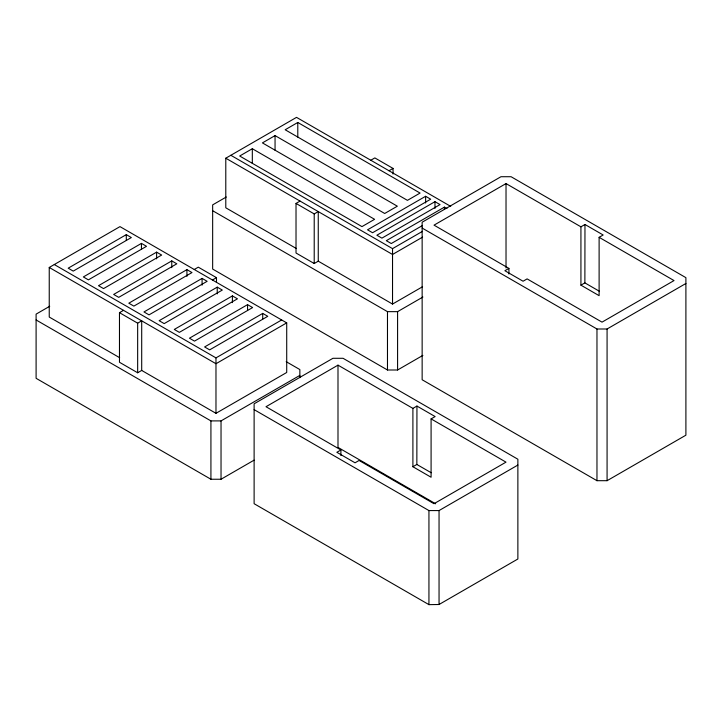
<?xml version="1.0" encoding="UTF-8"?>
<svg xmlns="http://www.w3.org/2000/svg" width="722" height="722" viewBox="0 0 722 722"><rect width="100%" height="100%" fill="white"/><g stroke="black" fill="none" stroke-linecap="round" stroke-linejoin="round"><path stroke-width="1.08" d="M412.903 466.737L416.847 464.463L416.946 406.062L435.131 416.567L431.088 418.895L431.088 477.242L412.903 466.737L412.903 408.39L337.995 365.151L265.994 406.721L340.901 449.968L340.901 455.573M580.93 285.163L584.874 282.889L584.973 224.488L603.159 234.993L599.116 237.321L599.116 295.668L580.93 285.163L580.93 226.825L506.023 183.578L434.021 225.147L508.929 268.394L508.929 273.999M296.21 248.449L225.787 207.801L225.787 158.208L296.525 117.361L450.736 206.393M252.321 148.723L239.686 156.015L361.966 226.609L374.592 219.317L252.321 148.723L252.321 163.38M275.055 135.601L262.42 142.893L384.7 213.486L397.335 206.194L275.055 135.601L275.055 150.248M297.789 122.469L285.163 129.761L407.434 200.355L420.069 193.063L297.789 122.469L297.789 137.126M119.653 357.706L49.24 317.048L49.24 267.456L119.978 226.618L286.715 322.878L286.715 372.48L215.977 413.318L141.702 370.431L137.658 372.769L119.473 362.263L119.473 312.671L123.516 310.343M126.296 234.641L68.184 268.187L73.238 271.102L131.341 237.556L126.296 234.641L126.296 240.245M141.449 243.386L83.346 276.941L88.4 279.856L146.503 246.31L141.449 243.386L141.449 249M226.275 197.016L212.656 204.877L212.656 269.062L387.479 369.998L397.587 369.998L422.884 355.386M49.728 306.263L36.1 314.133L36.1 378.31L210.923 479.246L221.031 479.246L254.117 460.14M156.611 252.14L98.499 285.686L103.553 288.601L161.665 255.056L156.611 252.14L156.611 258.873M171.764 260.895L113.661 294.441L118.715 297.356L176.818 263.81L171.764 260.895L171.764 267.627M422.569 286.724L392.533 304.061L318.258 261.183L314.214 263.512L296.02 253.016L296.02 203.423L300.063 201.086M370.801 160.248L374.844 157.91L393.039 168.416L393.039 174.047M186.926 269.64L128.814 303.195L133.868 306.11L191.98 272.564L186.926 269.64L186.926 276.373M194.254 269.496L198.297 267.167L216.483 277.663L216.483 282.176M202.088 278.394L143.976 311.94L149.03 314.864L207.133 281.309L202.088 278.394L202.088 285.127M296.02 203.423L314.214 213.92L318.258 211.591L318.258 261.183M388.996 170.753L393.039 168.416M119.473 312.671L137.658 323.176L141.702 320.839L141.702 370.431M212.439 280.001L216.483 277.663M217.241 287.148L159.138 320.694L164.192 323.609L222.295 290.063L217.241 287.148L217.241 293.881M232.403 295.903L174.291 329.449L179.345 332.364L237.457 298.818L232.403 295.903L232.403 302.635M425.628 196.276L367.525 229.822L372.57 232.737L430.682 199.191L425.628 196.276L425.628 203.008M247.556 304.648L189.453 338.194L194.507 341.118L252.61 307.572L247.556 304.648L247.556 310.261M434.978 201.673L376.866 235.219L381.92 238.134L440.032 204.588L434.978 201.673L434.978 208.405M446.9 208.559L444.427 207.124L386.315 240.679L391.27 243.531L422.262 225.643M262.718 313.402L204.606 346.948L209.66 349.863L267.772 316.317L262.718 313.402L262.718 319.016M230.841 155.284L392.533 248.639L422.478 231.347M422.569 237.132L392.533 254.469L225.787 158.208M54.294 264.541L215.977 357.886L281.661 319.963M286.715 322.878L215.977 363.726L49.24 267.456M212.656 210.716L387.479 311.651L397.587 311.651L422.884 297.04M36.1 319.963L210.923 420.899L221.031 420.899L299.856 375.395M508.929 268.394L504.886 270.723L523.071 281.228L527.114 278.891L602.022 322.138L674.023 280.569L599.116 237.321M580.93 226.825L584.973 224.488M340.901 449.968L336.858 452.297L355.043 462.802L359.087 460.465L433.994 503.712L505.996 462.143L431.088 418.895M412.903 408.39L416.946 406.062M422.144 228.062L596.968 328.997L607.076 328.997L685.9 283.484M254.117 409.636L428.94 510.571L439.048 510.571L517.873 465.058M607.076 480.69L685.9 435.185L685.9 277.654L511.077 176.719L500.969 176.719L422.144 222.223L422.144 379.754L596.968 480.69L607.076 480.69L607.076 328.997M439.048 604.504L517.873 558.999L517.873 459.228L343.049 358.292L332.941 358.292L254.117 403.797L254.117 503.703L428.94 604.639L439.048 604.504L439.048 510.571M584.874 282.889L599.242 291.174M286.183 361.668L299.856 369.556L299.856 377.633M416.847 464.463L431.214 472.748M435.673 503.803L337.995 447.414L337.995 365.151M596.968 328.997L596.968 480.69M506.023 183.578L506.023 267.943M444.427 207.124L444.427 209.371M428.94 510.571L428.94 604.639M397.587 311.651L397.587 369.998M392.533 248.639L392.533 304.061M387.479 311.651L387.479 369.998M314.214 213.92L314.214 263.512M221.031 420.899L221.031 479.246M215.977 357.886L215.977 413.318M210.923 420.899L210.923 479.246M137.658 323.176L137.658 372.769"/></g></svg>
